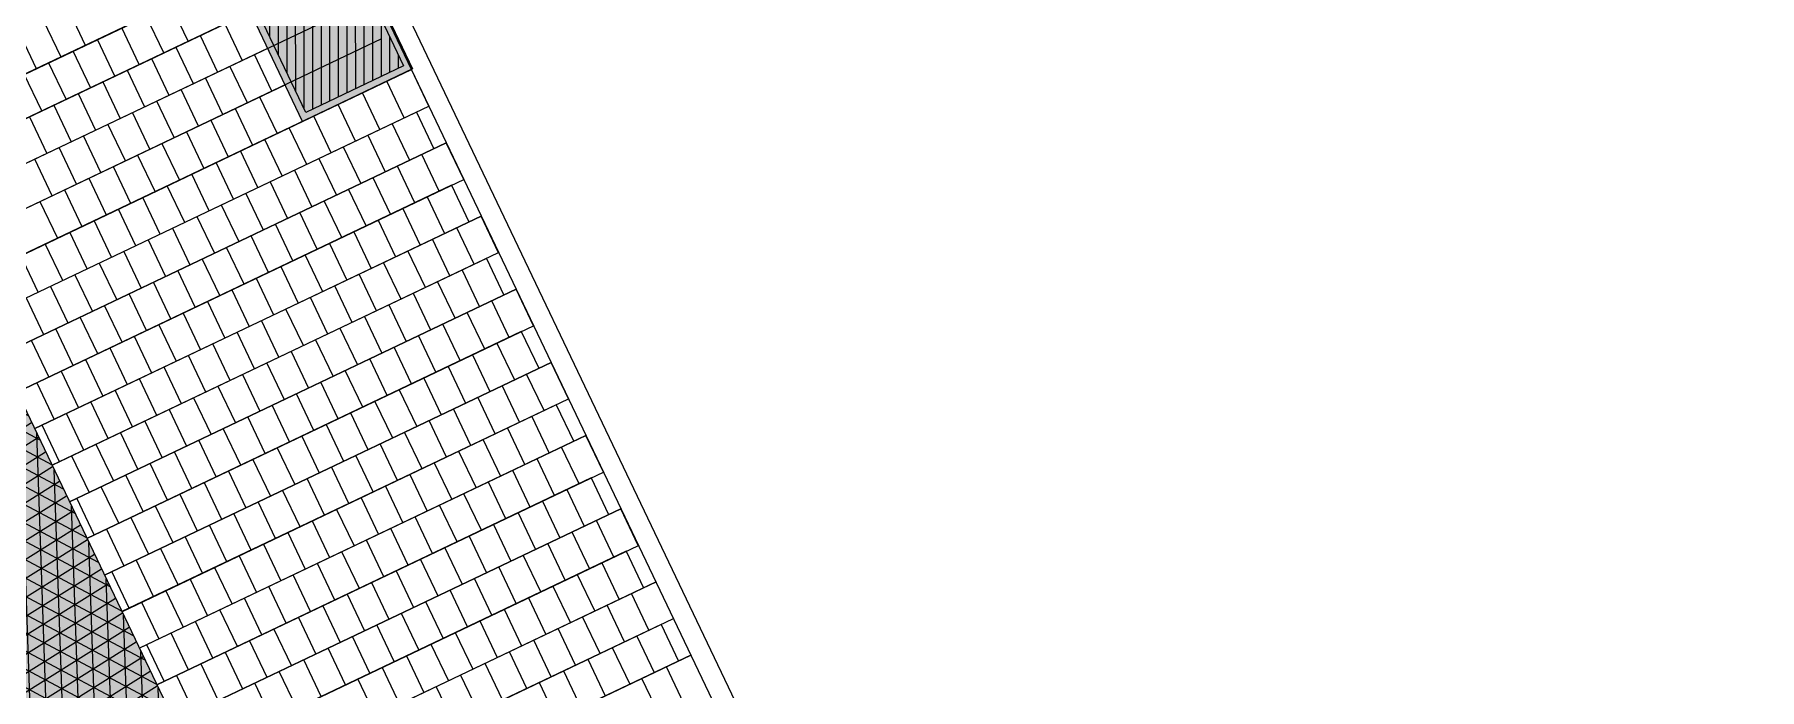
# Model space of a CAD drawing. Header units: metres. Extents: x 679599 to 680028, y 2748524 to 2748840.
# Drawn here: x 679982.01 to 680007.55, y 2748769.6 to 2748779.29 of the extents above; entities that cross this region are included whole.
import ezdxf

# ---------------------------------------------------------------- set-up
doc = ezdxf.new("R2010")
doc.units = ezdxf.units.M
doc.header["$LTSCALE"] = 5
doc.layers.add('00-AUX', color=2, linetype='Continuous', plot=False)
doc.layers.add('00-AUX Tree Pit', color=2, linetype='Continuous', plot=False)
doc.layers.add('02-L-B-Curb', color=11, linetype='Continuous', lineweight=5, plot=False)
doc.layers.add('02-L-B-Flat Bar', color=181, linetype='Continuous', lineweight=5)
doc.layers.add('04-BK-Tree Pit', color=6, linetype='Continuous', lineweight=5)
for name, color, linetype, lineweight, true_color in [('02-L-Joints-Paviment_07_Precast Concrete Blocks 60X40', 7, 'Continuous', 5, 0x999999), ('03-TR-Pavement_05_Precast irregular Concrete Blocks_Open Joint', 7, 'Continuous', 5, 0x82ae7e), ('03-TR-Pavement_07_Precast Concrete Blocks 60X40', 7, 'Continuous', 5, 0x999999), ('03-TR-Pavement_07_Precast irregular Concrete Blocks', 7, 'Continuous', 5, 0xb3b3b3)]:
    doc.layers.add(name, color=color, linetype=linetype, lineweight=lineweight, true_color=true_color)
doc.layers.add('03-TR-Tree Pit_Green', color=46, linetype='Continuous')
doc.layers.add('03-TR-Tree Pit_White', color=7, linetype='Continuous', true_color=0xfcfcfc)

# ---------------------------------------------------------------- blocks, each defined once
blk = doc.blocks.new('ALCORQUE RECTANGULAR')
at = {"layer": '03-TR-Tree Pit_Green', "ltscale": 0.3}
h = blk.add_hatch(dxfattribs=at)
h.set_pattern_fill('ANSI31', color=256, scale=0.04, angle=-45)
h.set_pattern_definition([(360, (-2068898.16958, 3428624.0145), (3e-17, 0.127), [])])
h.paths.add_polyline_path([(679903.391, 2748647.421), (679902.702, 2748648.869), (679904.689, 2748649.814), (679905.377, 2748648.367)])
at = {"layer": '03-TR-Tree Pit_White'}
h = blk.add_hatch(color=256, dxfattribs=at)
h.dxf.hatch_style = 1
h.paths.add_polyline_path([(679903.344, 2748647.288), (679902.569, 2748648.916), (679904.736, 2748649.947), (679905.511, 2748648.319)])
at = {"layer": '02-L-B-Curb'}
blk.add_lwpolyline([(679903.344, 2748647.288), (679902.569, 2748648.916), (679904.736, 2748649.947), (679905.511, 2748648.319)], close=True, dxfattribs=at)
at = {"layer": '02-L-B-Curb', "color": 6}
blk.add_lwpolyline([(679903.391, 2748647.421), (679902.702, 2748648.868), (679904.689, 2748649.814), (679905.378, 2748648.366)], close=True, dxfattribs=at)

msp = doc.modelspace()

# ---------------------------------------------------------------- hatches: boundary and pattern name
at = {"layer": '03-TR-Pavement_05_Precast irregular Concrete Blocks_Open Joint'}
h = msp.add_hatch(dxfattribs=at)
h.set_pattern_fill('SWAMP', color=256, scale=0.01)
h.set_pattern_definition([(0, (-2.8001, 2.47284), (0.127, 0.219970452362), [0.03175, -0.22225]), (90, (-2.78422, 2.47284), (-0.127, 0.219970452362), [0.015875, -0.424065904724]), (90, (-2.78025, 2.47284), (-0.127, 0.219970452362), [0.0127, -0.427240904724]), (90, (-2.78819, 2.47284), (-0.127, 0.219970452362), [0.0127, -0.427240904724]), (60, (-2.77629, 2.47284), (-0.126999999827, 0.219970452462), [0.01016, -0.24384]), (120, (-2.79216, 2.47284), (-0.253999999827, 1e-10), [0.01016, -0.24384])])
h.paths.add_polyline_path([(679957.895, 2748753.804), (679953.212, 2748759.085), (679980.707, 2748776.199), (679985.171, 2748766.828)])
at = {"layer": '03-TR-Pavement_07_Precast irregular Concrete Blocks', "linetype": 'Continuous'}
h = msp.add_hatch(dxfattribs=at)
h.set_pattern_fill('NET3', color=256, scale=0.075, angle=92)
h.set_pattern_definition([(92, (679898.76976, 2748715.38535), (-0.23797994, -0.00831044), []), (152, (679898.76976, 2748715.38535), (-0.1117929, -0.2102519), []), (212, (679898.76976, 2748715.38535), (0.126187, -0.20194145), [])])
h.paths.add_polyline_path([(679980.706, 2748776.198), (679957.091, 2748761.499), (679946.748, 2748755.061), (679960.782, 2748746.299), (679963.716, 2748747.705), (679988.617, 2748759.633)])

# ---------------------------------------------------------------- linework, layer by layer
at = {"layer": '00-AUX'}
for points in [[(679986.555, 2748780.94), (679979.476, 2748777.571)], [(679986.633, 2748780.312), (679979.894, 2748777.106)], [(679987.073, 2748779.857), (679980.312, 2748776.64)], [(679987.15, 2748779.23), (679980.72, 2748776.17)], [(679987.59, 2748778.774), (679980.979, 2748775.628)], [(679987.667, 2748778.147), (679981.237, 2748775.087)], [(679988.107, 2748777.691), (679981.496, 2748774.545)], [(679988.184, 2748777.064), (679981.754, 2748774.004)], [(679988.624, 2748776.608), (679982.013, 2748773.462)], [(679988.701, 2748775.981), (679982.271, 2748772.921)], [(679989.141, 2748775.526), (679982.53, 2748772.38)], [(679989.218, 2748774.899), (679982.788, 2748771.839)], [(679989.658, 2748774.443), (679983.047, 2748771.297)], [(679989.735, 2748773.816), (679983.305, 2748770.756)], [(679990.175, 2748773.36), (679983.564, 2748770.214)], [(679990.252, 2748772.733), (679983.823, 2748769.673)], [(679990.692, 2748772.277), (679984.081, 2748769.131)], [(679990.769, 2748771.65), (679984.34, 2748768.59)], [(679991.209, 2748771.194), (679984.598, 2748768.048)], [(679991.287, 2748770.567), (679984.857, 2748767.507)], [(679991.727, 2748770.111), (679985.116, 2748766.965)]]:
    msp.add_lwpolyline(points, dxfattribs=at)
at = {"layer": '00-AUX Tree Pit'}
msp.add_lwpolyline([(679987.609, 2748778.784), (679985.981, 2748778.009), (679984.949, 2748780.176), (679986.578, 2748780.951)], close=True, dxfattribs=at)
at = {"layer": '02-L-B-Curb'}
for points in [[(680027.692, 2748695.495), (679959.257, 2748838.798)], [(679959.147, 2748838.332), (680027.421, 2748695.366)], [(679980.706, 2748776.198), (679988.617, 2748759.633)]]:
    msp.add_lwpolyline(points, dxfattribs=at)
at = {"layer": '02-L-B-Flat Bar'}
msp.add_lwpolyline([(679980.706, 2748776.198), (679988.617, 2748759.633)], dxfattribs=at)
at = {"layer": '02-L-Joints-Paviment_07_Precast Concrete Blocks 60X40'}
for points in [[(679982.503, 2748779.677), (679982.761, 2748779.135)], [(679984.285, 2748779.195), (679984.027, 2748779.737)], [(679982.142, 2748779.505), (679982.4, 2748778.963)], [(679983.924, 2748779.023), (679983.666, 2748779.565)], [(679984.827, 2748779.453), (679985.084, 2748778.911)], [(679981.781, 2748779.333), (679982.039, 2748778.791)], [(679983.201, 2748778.68), (679982.943, 2748779.221)], [(679983.562, 2748778.851), (679983.305, 2748779.393)], [(679984.465, 2748779.281), (679984.723, 2748778.739)], [(679982.84, 2748778.508), (679982.582, 2748779.049)], [(679983.743, 2748778.937), (679984.001, 2748778.396)], [(679984.104, 2748779.109), (679984.362, 2748778.567)], [(679985.524, 2748778.456), (679985.267, 2748778.998)], [(679982.118, 2748778.164), (679981.86, 2748778.706)], [(679982.479, 2748778.336), (679982.221, 2748778.878)], [(679983.382, 2748778.765), (679983.64, 2748778.224)], [(679984.802, 2748778.112), (679984.544, 2748778.654)], [(679985.163, 2748778.284), (679984.905, 2748778.826)], [(679987.847, 2748778.232), (679987.59, 2748778.774)], [(679982.659, 2748778.422), (679982.917, 2748777.88)], [(679983.021, 2748778.594), (679983.278, 2748778.052)], [(679984.441, 2748777.94), (679984.183, 2748778.482)], [(679987.125, 2748777.889), (679986.867, 2748778.431)], [(679987.486, 2748778.061), (679987.228, 2748778.602)], [(679982.298, 2748778.25), (679982.556, 2748777.708)], [(679984.08, 2748777.768), (679983.822, 2748778.31)], [(679984.983, 2748778.198), (679985.24, 2748777.656)], [(679985.344, 2748778.37), (679985.602, 2748777.828)], [(679986.764, 2748777.717), (679986.506, 2748778.259)], [(679987.667, 2748778.147), (679987.925, 2748777.605)], [(679981.937, 2748778.078), (679982.195, 2748777.536)], [(679983.357, 2748777.425), (679983.099, 2748777.966)], [(679983.718, 2748777.597), (679983.461, 2748778.138)], [(679984.621, 2748778.026), (679984.879, 2748777.485)], [(679986.041, 2748777.373), (679985.784, 2748777.915)], [(679986.403, 2748777.545), (679986.145, 2748778.087)], [(679987.306, 2748777.975), (679987.563, 2748777.433)], [(679982.996, 2748777.253), (679982.738, 2748777.795)], [(679983.899, 2748777.683), (679984.157, 2748777.141)], [(679984.26, 2748777.855), (679984.518, 2748777.313)], [(679985.68, 2748777.201), (679985.422, 2748777.743)], [(679986.583, 2748777.631), (679986.841, 2748777.089)], [(679986.944, 2748777.803), (679987.202, 2748777.261)], [(679988.365, 2748777.149), (679988.107, 2748777.691)], [(679982.274, 2748776.909), (679982.016, 2748777.451)], [(679982.635, 2748777.081), (679982.377, 2748777.623)], [(679983.538, 2748777.511), (679983.796, 2748776.969)], [(679984.958, 2748776.857), (679984.7, 2748777.399)], [(679985.319, 2748777.029), (679985.061, 2748777.571)], [(679986.222, 2748777.459), (679986.48, 2748776.917)], [(679988.003, 2748776.978), (679987.746, 2748777.519)], [(679982.815, 2748777.167), (679983.073, 2748776.625)], [(679983.177, 2748777.339), (679983.434, 2748776.797)], [(679984.597, 2748776.686), (679984.339, 2748777.227)], [(679985.861, 2748777.287), (679986.119, 2748776.745)], [(679987.281, 2748776.634), (679987.023, 2748777.176)], [(679987.642, 2748776.806), (679987.384, 2748777.348)], [(679982.454, 2748776.995), (679982.712, 2748776.453)], [(679983.874, 2748776.342), (679983.617, 2748776.884)], [(679984.236, 2748776.514), (679983.978, 2748777.056)], [(679985.139, 2748776.943), (679985.396, 2748776.402)], [(679985.5, 2748777.115), (679985.758, 2748776.573)], [(679986.92, 2748776.462), (679986.662, 2748777.004)], [(679987.823, 2748776.892), (679988.081, 2748776.35)], [(679988.184, 2748777.064), (679988.442, 2748776.522)], [(679982.093, 2748776.823), (679982.351, 2748776.281)], [(679983.513, 2748776.17), (679983.255, 2748776.712)], [(679984.777, 2748776.772), (679985.035, 2748776.23)], [(679986.197, 2748776.118), (679985.94, 2748776.66)], [(679986.559, 2748776.29), (679986.301, 2748776.832)], [(679987.462, 2748776.72), (679987.719, 2748776.178)], [(679982.791, 2748775.826), (679982.533, 2748776.368)], [(679983.152, 2748775.998), (679982.894, 2748776.54)], [(679984.055, 2748776.428), (679984.313, 2748775.886)], [(679984.416, 2748776.6), (679984.674, 2748776.058)], [(679985.836, 2748775.946), (679985.578, 2748776.488)], [(679986.739, 2748776.376), (679986.997, 2748775.834)], [(679987.1, 2748776.548), (679987.358, 2748776.006)], [(679988.521, 2748775.895), (679988.263, 2748776.436)], [(679988.882, 2748776.066), (679988.624, 2748776.608)], [(679982.43, 2748775.654), (679982.172, 2748776.196)], [(679983.694, 2748776.256), (679983.952, 2748775.714)], [(679985.114, 2748775.603), (679984.856, 2748776.144)], [(679985.475, 2748775.774), (679985.217, 2748776.316)], [(679986.378, 2748776.204), (679986.636, 2748775.662)], [(679988.159, 2748775.723), (679987.902, 2748776.265)], [(679982.068, 2748775.482), (679981.811, 2748776.024)], [(679982.971, 2748775.912), (679983.229, 2748775.37)], [(679983.333, 2748776.084), (679983.59, 2748775.542)], [(679984.753, 2748775.431), (679984.495, 2748775.973)], [(679985.656, 2748775.86), (679985.914, 2748775.319)], [(679986.017, 2748776.032), (679986.275, 2748775.491)], [(679987.437, 2748775.379), (679987.179, 2748775.921)], [(679987.798, 2748775.551), (679987.54, 2748776.093)], [(679988.701, 2748775.981), (679988.959, 2748775.439)], [(679982.61, 2748775.74), (679982.868, 2748775.198)], [(679984.03, 2748775.087), (679983.773, 2748775.629)], [(679984.392, 2748775.259), (679984.134, 2748775.801)], [(679985.295, 2748775.689), (679985.552, 2748775.147)], [(679987.076, 2748775.207), (679986.818, 2748775.749)], [(679987.979, 2748775.637), (679988.237, 2748775.095)], [(679988.34, 2748775.809), (679988.598, 2748775.267)], [(679981.888, 2748775.397), (679982.146, 2748774.855)], [(679982.249, 2748775.568), (679982.507, 2748775.027)], [(679983.669, 2748774.915), (679983.411, 2748775.457)], [(679984.572, 2748775.345), (679984.83, 2748774.803)], [(679984.933, 2748775.517), (679985.191, 2748774.975)], [(679986.353, 2748774.863), (679986.096, 2748775.405)], [(679986.715, 2748775.035), (679986.457, 2748775.577)], [(679987.618, 2748775.465), (679987.875, 2748774.923)], [(679989.037, 2748774.813), (679988.78, 2748775.354)], [(679989.399, 2748774.985), (679989.141, 2748775.526)], [(679982.947, 2748774.571), (679982.689, 2748775.113)], [(679983.308, 2748774.743), (679983.05, 2748775.285)], [(679984.211, 2748775.173), (679984.469, 2748774.631)], [(679985.992, 2748774.691), (679985.734, 2748775.233)], [(679986.895, 2748775.121), (679987.153, 2748774.579)], [(679987.256, 2748775.293), (679987.514, 2748774.751)], [(679988.676, 2748774.641), (679988.418, 2748775.183)], [(679982.586, 2748774.399), (679982.328, 2748774.941)], [(679983.489, 2748774.829), (679983.746, 2748774.287)], [(679983.85, 2748775.001), (679984.108, 2748774.459)], [(679985.27, 2748774.348), (679985.012, 2748774.89)], [(679985.631, 2748774.52), (679985.373, 2748775.061)], [(679986.534, 2748774.949), (679986.792, 2748774.408)], [(679987.954, 2748774.297), (679987.696, 2748774.839)], [(679988.315, 2748774.469), (679988.057, 2748775.011)], [(679989.218, 2748774.899), (679989.476, 2748774.357)], [(679982.224, 2748774.228), (679981.967, 2748774.769)], [(679983.127, 2748774.657), (679983.385, 2748774.116)], [(679984.909, 2748774.176), (679984.651, 2748774.718)], [(679985.812, 2748774.606), (679986.07, 2748774.064)], [(679986.173, 2748774.777), (679986.431, 2748774.236)], [(679987.593, 2748774.125), (679987.335, 2748774.667)], [(679988.857, 2748774.727), (679989.115, 2748774.185)], [(679982.405, 2748774.314), (679982.663, 2748773.772)], [(679982.766, 2748774.485), (679983.024, 2748773.944)], [(679984.186, 2748773.832), (679983.929, 2748774.374)], [(679984.548, 2748774.004), (679984.29, 2748774.546)], [(679985.451, 2748774.434), (679985.708, 2748773.892)], [(679986.87, 2748773.781), (679986.612, 2748774.323)], [(679987.231, 2748773.953), (679986.974, 2748774.495)], [(679988.134, 2748774.383), (679988.392, 2748773.841)], [(679988.496, 2748774.555), (679988.753, 2748774.013)], [(679989.916, 2748773.902), (679989.658, 2748774.443)], [(679982.044, 2748774.142), (679982.302, 2748773.6)], [(679983.825, 2748773.66), (679983.567, 2748774.202)], [(679984.728, 2748774.09), (679984.986, 2748773.548)], [(679985.089, 2748774.262), (679985.347, 2748773.72)], [(679986.509, 2748773.61), (679986.251, 2748774.151)], [(679987.773, 2748774.211), (679988.031, 2748773.669)], [(679989.193, 2748773.558), (679988.936, 2748774.1)], [(679989.555, 2748773.73), (679989.297, 2748774.271)], [(679983.103, 2748773.316), (679982.845, 2748773.858)], [(679983.464, 2748773.488), (679983.206, 2748774.03)], [(679984.367, 2748773.918), (679984.625, 2748773.376)], [(679985.787, 2748773.266), (679985.529, 2748773.808)], [(679986.148, 2748773.438), (679985.89, 2748773.979)], [(679987.051, 2748773.867), (679987.309, 2748773.326)], [(679987.412, 2748774.039), (679987.67, 2748773.497)], [(679988.832, 2748773.386), (679988.574, 2748773.928)], [(679989.735, 2748773.816), (679989.993, 2748773.274)], [(679982.742, 2748773.145), (679982.484, 2748773.686)], [(679983.645, 2748773.574), (679983.902, 2748773.033)], [(679984.006, 2748773.746), (679984.264, 2748773.204)], [(679985.425, 2748773.094), (679985.168, 2748773.636)], [(679986.69, 2748773.695), (679986.947, 2748773.154)], [(679988.11, 2748773.042), (679987.852, 2748773.584)], [(679988.471, 2748773.214), (679988.213, 2748773.756)], [(679989.374, 2748773.644), (679989.632, 2748773.102)], [(679982.38, 2748772.973), (679982.123, 2748773.515)], [(679983.283, 2748773.402), (679983.541, 2748772.861)], [(679984.703, 2748772.75), (679984.445, 2748773.292)], [(679985.064, 2748772.922), (679984.806, 2748773.464)], [(679985.967, 2748773.352), (679986.225, 2748772.81)], [(679986.328, 2748773.524), (679986.586, 2748772.982)], [(679987.749, 2748772.87), (679987.491, 2748773.412)], [(679988.652, 2748773.3), (679988.909, 2748772.758)], [(679989.013, 2748773.472), (679989.271, 2748772.93)], [(679990.433, 2748772.819), (679990.175, 2748773.36)], [(679982.561, 2748773.059), (679982.819, 2748772.517)], [(679982.922, 2748773.231), (679983.18, 2748772.689)], [(679984.342, 2748772.578), (679984.084, 2748773.12)], [(679985.606, 2748773.18), (679985.864, 2748772.638)], [(679987.026, 2748772.527), (679986.768, 2748773.068)], [(679987.387, 2748772.698), (679987.13, 2748773.24)], [(679988.29, 2748773.128), (679988.548, 2748772.586)], [(679990.072, 2748772.647), (679989.814, 2748773.188)], [(679983.981, 2748772.406), (679983.723, 2748772.948)], [(679984.884, 2748772.836), (679985.141, 2748772.294)], [(679985.245, 2748773.008), (679985.503, 2748772.466)], [(679986.665, 2748772.355), (679986.407, 2748772.896)], [(679987.568, 2748772.784), (679987.826, 2748772.243)], [(679987.929, 2748772.956), (679988.187, 2748772.414)], [(679989.349, 2748772.303), (679989.091, 2748772.845)], [(679989.71, 2748772.475), (679989.453, 2748773.017)], [(679983.258, 2748772.063), (679983, 2748772.604)], [(679983.619, 2748772.235), (679983.362, 2748772.776)], [(679984.522, 2748772.664), (679984.78, 2748772.122)], [(679985.943, 2748772.011), (679985.685, 2748772.553)], [(679986.304, 2748772.183), (679986.046, 2748772.725)], [(679987.207, 2748772.612), (679987.465, 2748772.071)], [(679988.988, 2748772.131), (679988.73, 2748772.673)], [(679989.891, 2748772.561), (679990.149, 2748772.019)], [(679990.252, 2748772.733), (679990.51, 2748772.191)], [(679982.897, 2748771.891), (679982.639, 2748772.433)], [(679983.8, 2748772.32), (679984.058, 2748771.779)], [(679984.161, 2748772.492), (679984.419, 2748771.951)], [(679985.581, 2748771.839), (679985.324, 2748772.381)], [(679986.484, 2748772.269), (679986.742, 2748771.727)], [(679986.846, 2748772.441), (679987.103, 2748771.899)], [(679988.266, 2748771.787), (679988.008, 2748772.329)], [(679988.627, 2748771.959), (679988.369, 2748772.501)], [(679989.53, 2748772.389), (679989.788, 2748771.847)], [(679990.95, 2748771.736), (679990.692, 2748772.277)], [(679983.439, 2748772.149), (679983.697, 2748771.607)], [(679984.859, 2748771.495), (679984.601, 2748772.037)], [(679985.22, 2748771.667), (679984.962, 2748772.209)], [(679986.123, 2748772.097), (679986.381, 2748771.555)], [(679987.905, 2748771.615), (679987.647, 2748772.157)], [(679988.808, 2748772.045), (679989.065, 2748771.503)], [(679989.169, 2748772.217), (679989.427, 2748771.675)], [(679990.589, 2748771.564), (679990.331, 2748772.105)], [(679983.078, 2748771.977), (679983.335, 2748771.435)], [(679984.498, 2748771.323), (679984.24, 2748771.865)], [(679985.762, 2748771.925), (679986.02, 2748771.383)], [(679987.182, 2748771.272), (679986.924, 2748771.813)], [(679987.543, 2748771.444), (679987.286, 2748771.985)], [(679988.446, 2748771.873), (679988.704, 2748771.331)], [(679989.866, 2748771.22), (679989.609, 2748771.762)], [(679990.228, 2748771.392), (679989.97, 2748771.934)], [(679983.775, 2748770.98), (679983.518, 2748771.521)], [(679984.137, 2748771.152), (679983.879, 2748771.693)], [(679985.04, 2748771.581), (679985.297, 2748771.039)], [(679985.401, 2748771.753), (679985.659, 2748771.211)], [(679986.821, 2748771.1), (679986.563, 2748771.642)], [(679987.724, 2748771.529), (679987.982, 2748770.988)], [(679988.085, 2748771.701), (679988.343, 2748771.16)], [(679989.505, 2748771.048), (679989.247, 2748771.59)], [(679990.77, 2748771.65), (679991.027, 2748771.108)], [(679983.414, 2748770.808), (679983.156, 2748771.35)], [(679984.678, 2748771.409), (679984.936, 2748770.868)], [(679986.099, 2748770.756), (679985.841, 2748771.298)], [(679986.46, 2748770.928), (679986.202, 2748771.47)], [(679987.363, 2748771.358), (679987.621, 2748770.816)], [(679989.144, 2748770.876), (679988.886, 2748771.418)], [(679990.047, 2748771.306), (679990.305, 2748770.764)], [(679990.408, 2748771.478), (679990.666, 2748770.936)], [(679983.956, 2748771.066), (679984.214, 2748770.524)], [(679984.317, 2748771.237), (679984.575, 2748770.696)], [(679985.737, 2748770.584), (679985.48, 2748771.126)], [(679986.64, 2748771.014), (679986.898, 2748770.472)], [(679987.002, 2748771.186), (679987.259, 2748770.644)], [(679988.422, 2748770.532), (679988.164, 2748771.074)], [(679988.783, 2748770.704), (679988.525, 2748771.246)], [(679989.686, 2748771.134), (679989.944, 2748770.592)], [(679991.106, 2748770.481), (679990.848, 2748771.022)], [(679983.595, 2748770.894), (679983.853, 2748770.352)], [(679985.015, 2748770.24), (679984.757, 2748770.782)], [(679985.376, 2748770.412), (679985.118, 2748770.954)], [(679986.279, 2748770.842), (679986.537, 2748770.3)], [(679988.061, 2748770.361), (679987.803, 2748770.902)], [(679988.964, 2748770.79), (679989.221, 2748770.248)], [(679989.325, 2748770.962), (679989.583, 2748770.42)], [(679990.745, 2748770.309), (679990.487, 2748770.851)], [(679984.654, 2748770.069), (679984.396, 2748770.61)], [(679985.557, 2748770.498), (679985.815, 2748769.956)], [(679985.918, 2748770.67), (679986.176, 2748770.128)], [(679987.338, 2748770.017), (679987.08, 2748770.559)], [(679987.699, 2748770.189), (679987.442, 2748770.73)], [(679988.602, 2748770.618), (679988.86, 2748770.077)], [(679990.022, 2748769.965), (679989.765, 2748770.507)], [(679990.384, 2748770.137), (679990.126, 2748770.679)], [(679991.287, 2748770.567), (679991.545, 2748770.025)], [(679983.931, 2748769.725), (679983.674, 2748770.267)], [(679984.293, 2748769.897), (679984.035, 2748770.438)], [(679985.196, 2748770.326), (679985.453, 2748769.785)], [(679986.977, 2748769.845), (679986.719, 2748770.387)], [(679987.88, 2748770.275), (679988.138, 2748769.733)], [(679988.241, 2748770.446), (679988.499, 2748769.905)], [(679989.661, 2748769.793), (679989.403, 2748770.335)], [(679990.926, 2748770.395), (679991.183, 2748769.853)], [(679984.473, 2748769.983), (679984.731, 2748769.441)], [(679984.834, 2748770.154), (679985.092, 2748769.613)], [(679986.255, 2748769.501), (679985.997, 2748770.043)], [(679986.616, 2748769.673), (679986.358, 2748770.215)], [(679987.519, 2748770.103), (679987.777, 2748769.561)], [(679988.939, 2748769.449), (679988.681, 2748769.991)], [(679989.3, 2748769.621), (679989.042, 2748770.163)], [(679990.203, 2748770.051), (679990.461, 2748769.509)], [(679990.564, 2748770.223), (679990.822, 2748769.681)], [(679984.112, 2748769.811), (679984.37, 2748769.269)], [(679985.893, 2748769.329), (679985.636, 2748769.871)], [(679986.796, 2748769.759), (679987.054, 2748769.217)], [(679987.158, 2748769.931), (679987.415, 2748769.389)], [(679988.578, 2748769.278), (679988.32, 2748769.819)], [(679989.842, 2748769.879), (679990.1, 2748769.337)], [(679991.262, 2748769.226), (679991.004, 2748769.768)], [(679991.623, 2748769.398), (679991.365, 2748769.939)], [(679985.532, 2748769.157), (679985.274, 2748769.699)], [(679988.217, 2748769.106), (679987.959, 2748769.647)], [(679989.481, 2748769.707), (679989.739, 2748769.165)]]:
    msp.add_lwpolyline(points, dxfattribs=at)
at = {"layer": '03-TR-Pavement_07_Precast Concrete Blocks 60X40'}
for p, q in [((679979.489, 2748777.577), (679986.555, 2748780.94)), ((679979.907, 2748777.112), (679985.207, 2748779.634)), ((679980.325, 2748776.646), (679985.465, 2748779.092)), ((679980.992, 2748775.635), (679987.59, 2748778.774)), ((679980.733, 2748776.176), (679985.723, 2748778.551)), ((679981.25, 2748775.093), (679987.848, 2748778.233)), ((679981.508, 2748774.551), (679988.107, 2748777.692)), ((679981.766, 2748774.01), (679988.365, 2748777.15)), ((679982.024, 2748773.468), (679988.624, 2748776.609)), ((679982.282, 2748772.926), (679988.882, 2748776.067)), ((679982.54, 2748772.385), (679989.141, 2748775.526)), ((679982.798, 2748771.843), (679989.399, 2748774.984)), ((679983.057, 2748771.302), (679989.658, 2748774.443)), ((679983.315, 2748770.76), (679989.917, 2748773.902)), ((679983.573, 2748770.218), (679990.175, 2748773.36)), ((679983.831, 2748769.677), (679990.434, 2748772.819)), ((679984.089, 2748769.135), (679990.692, 2748772.277)), ((679984.347, 2748768.593), (679990.951, 2748771.736)), ((679984.605, 2748768.052), (679991.21, 2748771.195)), ((679984.863, 2748767.51), (679991.469, 2748770.653)), ((679985.121, 2748766.968), (679991.727, 2748770.112))]:
    msp.add_line(p, q, dxfattribs=at)

# ---------------------------------------------------------------- block references
at = {"layer": '04-BK-Tree Pit', "rotation": 90}
msp.add_blockref('ALCORQUE RECTANGULAR', (3428634.897, 2068875.44), dxfattribs=at)

doc.saveas('drawing.dxf')
